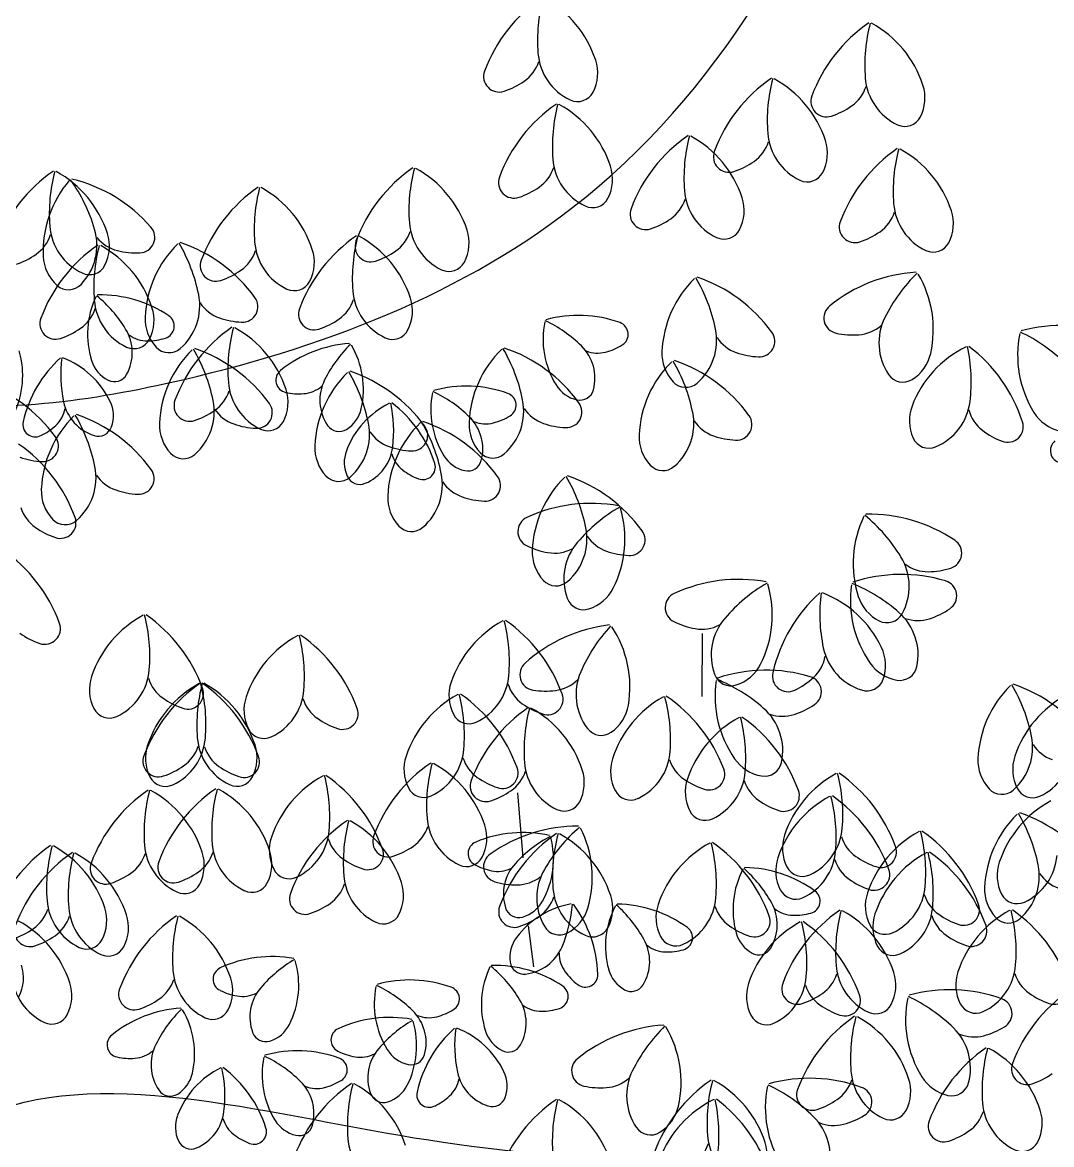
# Model space of a CAD drawing. Header units: millimetres. Extents: x 87938 to 265635, y 330093 to 434310.
# Drawn here: x 132928 to 133716, y 388448 to 389308 of the extents above; entities that cross this region are included whole.
import ezdxf

# ---------------------------------------------------------------- set-up
doc = ezdxf.new("R2010")
doc.units = ezdxf.units.MM

# ---------------------------------------------------------------- blocks, each defined once
blk = doc.blocks.new('A$C375B4AEE')
for p, q in [((4977.68, 7267.77), (4978, 7316.01)), ((4836.27, 7193.84), (4840.31, 7144.15)), ((4844.35, 7092.04), (4848.39, 7060.52))]:
    blk.add_line(p, q)
for centre, radius, start, end in [((4920.85, 7706.41), 117.21, 124.40991, 159.68568), ((4978.29, 7770.53), 126.82, 165.1974, 184.33018), ((4816.53, 7729.39), 83.66, 18.11828, 61.2661), ((5171.57, 7687.38), 117.21, 124.40991, 159.68568), ((5229.02, 7751.5), 126.82, 165.1974, 184.33018), ((5067.26, 7710.36), 83.66, 18.11828, 61.2661), ((4895.07, 7764.23), 43.37, 184.33018, 244.70865), ((4824.38, 7763.61), 29.57, 305.06743, 341.90734), ((4865.85, 7745.53), 31.77, 332.7028, 18.11842), ((4822.11, 7742.97), 11.93, 159.68544, 288.61526), ((5096.86, 7644.88), 117.21, 124.40991, 159.68568), ((5154.31, 7709), 126.82, 165.19739, 184.33018), ((4992.55, 7667.86), 83.66, 18.11828, 61.2661), ((5145.8, 7745.2), 43.37, 184.33018, 244.70865), ((4807.55, 7787.6), 58.87, 288.18029, 305.06755), ((5075.11, 7744.58), 29.57, 305.06743, 341.90734), ((5116.57, 7726.5), 31.77, 332.7028, 18.11842), ((4882.24, 7737.07), 13.32, 244.70851, 332.70271), ((5072.84, 7723.94), 11.93, 159.68544, 288.61526), ((4932.23, 7625.14), 117.21, 124.40991, 159.68568), ((4989.67, 7689.26), 126.82, 165.19739, 184.33018), ((4827.91, 7648.11), 83.66, 18.11828, 61.2661), ((5058.27, 7768.57), 58.87, 288.18029, 305.06755), ((5132.97, 7718.04), 13.32, 244.70849, 332.70271), ((5071.09, 7702.7), 43.37, 184.33018, 244.70865), ((5033.04, 7600.95), 117.21, 124.40991, 159.68568), ((5090.48, 7665.07), 126.82, 165.19739, 184.33018), ((4928.72, 7623.93), 83.66, 18.11828, 61.2661), ((5000.4, 7702.08), 29.57, 305.06743, 341.90734), ((5041.86, 7683.99), 31.77, 332.7028, 18.11842), ((4998.13, 7681.43), 11.93, 159.68544, 288.61526), ((5193.36, 7590.99), 117.21, 124.40991, 159.68568), ((5250.8, 7655.11), 126.82, 165.1974, 184.33018), ((5089.04, 7613.97), 83.66, 18.11828, 61.26609), ((4822.32, 7576.23), 117.21, 124.40993, 159.68564), ((4879.76, 7640.35), 126.82, 165.1974, 184.33018), ((4718, 7599.21), 83.66, 18.11828, 61.26609), ((4835.76, 7682.33), 29.57, 305.06743, 341.90734), ((4906.46, 7682.96), 43.37, 184.33018, 244.70865), ((4877.23, 7664.25), 31.77, 332.7028, 18.11842), ((4983.56, 7726.06), 58.87, 288.1803, 305.06754), ((4546.8, 7573.74), 117.21, 124.40993, 159.68564), ((4604.24, 7637.86), 126.82, 165.19739, 184.33018), ((4442.48, 7596.72), 83.66, 18.11828, 61.26609), ((4390.54, 7590.03), 126.82, 16.4517, 35.58445), ((4466.99, 7550.46), 117.21, 41.09621, 76.37193), ((4833.49, 7661.69), 11.93, 159.68544, 288.61526), ((5058.26, 7675.53), 13.32, 244.70849, 332.70271), ((4556.37, 7608.95), 83.66, 139.51571, 182.66358), ((4703.76, 7561.47), 117.21, 124.40993, 159.68564), ((4761.2, 7625.59), 126.82, 165.1974, 184.33018), ((4599.44, 7584.44), 83.66, 18.11828, 61.26609), ((4818.93, 7706.32), 58.87, 288.18029, 305.06755), ((5007.26, 7658.77), 43.37, 184.33018, 244.70865), ((4893.62, 7655.79), 13.32, 244.70851, 332.70271), ((4936.57, 7658.15), 29.57, 305.06742, 341.90734), ((4978.03, 7640.06), 31.77, 332.7028, 18.11842), ((4934.3, 7637.5), 11.93, 159.68544, 288.61526), ((5096.9, 7648.19), 29.57, 305.06743, 341.90733), ((5167.59, 7648.81), 43.37, 184.33018, 244.70865), ((5138.36, 7630.1), 31.77, 332.7028, 18.11842), ((4796.55, 7634.05), 43.37, 184.33018, 244.70865), ((4919.74, 7682.13), 58.87, 288.1803, 305.06754), ((5094.62, 7627.54), 11.93, 159.68544, 288.61526), ((4450.33, 7630.94), 29.57, 305.06741, 341.90735), ((4521.03, 7631.56), 43.37, 184.33018, 244.70863), ((4470.57, 7613.66), 43.37, 316.07318, 16.45177), ((4491.8, 7612.85), 31.77, 332.70281, 18.11841), ((4546.34, 7619.67), 11.93, 272.16668, 41.09577), ((4778.97, 7524.12), 117.21, 124.40993, 159.68568), ((4836.41, 7588.24), 126.82, 165.1974, 184.33018), ((4725.86, 7633.43), 29.57, 305.06741, 341.90733), ((4767.32, 7615.34), 31.77, 332.7028, 18.11842), ((4994.43, 7631.6), 13.32, 244.70851, 332.70271), ((5080.06, 7672.17), 58.87, 288.18029, 305.06755), ((4580.89, 7517), 117.21, 124.40993, 159.68568), ((4638.33, 7581.12), 126.82, 165.1974, 184.33018), ((4536.88, 7638.16), 29.57, 218.87448, 255.71437), ((4476.58, 7539.98), 83.66, 18.11828, 61.26609), ((4634.4, 7555.01), 83.66, 134.4245, 177.57227), ((4467.54, 7550.87), 126.82, 11.36046, 30.49319), ((4540.18, 7504.68), 117.21, 36.00495, 71.28066), ((4677.99, 7619.29), 43.37, 184.33018, 244.70861), ((4723.58, 7612.78), 11.93, 159.68544, 288.61526), ((4674.66, 7547.1), 83.66, 18.11828, 61.26609), ((5154.75, 7621.64), 13.32, 244.70849, 332.70271), ((4433.5, 7654.92), 58.87, 288.18028, 305.06753), ((4504.54, 7606.54), 31.77, 182.66365, 228.07889), ((4544.12, 7666.56), 58.87, 255.71431, 272.60155), ((4607.3, 7618.66), 29.57, 305.06741, 341.90733), ((4648.76, 7600.58), 31.77, 332.7028, 18.11842), ((4709.02, 7657.41), 58.87, 288.1803, 305.06755), ((4508.19, 7604.39), 13.32, 244.70857, 332.70275), ((4605.02, 7598.02), 11.93, 159.68548, 288.61535), ((4783.71, 7606.88), 13.32, 244.70853, 332.70271), ((4590.46, 7642.65), 58.87, 288.18028, 305.06755), ((5030.39, 7528.44), 83.66, 134.4245, 177.57227), ((4863.53, 7524.3), 126.82, 11.36046, 30.49325), ((4936.18, 7478.1), 117.21, 36.00493, 71.28068), ((5148.96, 7475.97), 117.21, 93.6396, 128.91534), ((5231.12, 7501.67), 126.82, 134.42703, 153.55984), ((5071.08, 7549.08), 83.66, 347.34796, 30.49579), ((4492.21, 7592.82), 13.32, 228.07898, 316.07326), ((4665.16, 7592.12), 13.32, 244.70864, 332.70271), ((4753.2, 7581.94), 43.37, 184.33018, 244.70861), ((4573.61, 7545.41), 66.93, 154.47325, 197.62105), ((4555.12, 7574.82), 43.37, 184.33018, 244.70858), ((4449.35, 7496.54), 101.45, 31.40918, 50.54199), ((4516.61, 7481.75), 93.77, 56.05367, 91.32941), ((4549.36, 7567.31), 43.37, 310.98196, 11.36054), ((4617.58, 7585.83), 29.57, 213.78352, 250.62302), ((4625.36, 7566.57), 11.93, 267.07531, 36.0051), ((4682.51, 7581.32), 29.57, 305.0675, 341.90719), ((4723.97, 7563.23), 31.77, 332.70293, 18.11829), ((4484.43, 7574.2), 29.57, 305.0675, 341.9072), ((4525.89, 7556.12), 31.77, 332.70294, 18.11827), ((4680.23, 7560.67), 11.93, 159.68581, 288.61526), ((5082.82, 7557.89), 11.93, 128.91536, 257.84494), ((4482.15, 7553.56), 11.93, 159.68584, 288.61535), ((4582.56, 7557.21), 31.77, 177.5724, 222.98777), ((4563.65, 7551.62), 9.54, 287.12423, 56.05355), ((4627.31, 7613.47), 58.87, 250.6231, 267.51029), ((4665.67, 7605.3), 58.87, 288.1803, 305.0675), ((4922.62, 7541.73), 66.93, 168.57024, 211.718), ((4814, 7464.07), 101.45, 45.50615, 64.63894), ((4882.84, 7466.1), 93.77, 70.15065, 105.42638), ((4911.44, 7545.33), 9.54, 301.22104, 70.15062), ((5095.34, 7574.46), 29.57, 274.29719, 311.13686), ((5156.4, 7538.83), 43.37, 153.55985, 213.93831), ((5253.24, 7434.94), 117.21, 70.15065, 105.42638), ((4467.59, 7598.19), 58.87, 288.18028, 305.06749), ((4506.33, 7531.33), 34.69, 331.03072, 31.40913), ((4552.52, 7563.96), 23.65, 233.83212, 270.67181), ((4683.63, 7454.05), 117.21, 124.40993, 159.68568), ((4741.07, 7518.16), 126.82, 165.19736, 184.33018), ((4579.31, 7477.02), 83.66, 18.11828, 61.26607), ((4740.37, 7554.77), 13.32, 244.70864, 332.70271), ((4945.35, 7540.74), 43.37, 310.98192, 11.36055), ((5021.35, 7540), 11.93, 267.07551, 36.0051), ((5093.14, 7603.69), 58.87, 257.40998, 274.29719), ((5302.96, 7529.48), 83.66, 168.57025, 211.71802), ((5167.19, 7432.4), 126.82, 45.50615, 64.63893), ((4542.29, 7547.66), 13.32, 244.70872, 332.70275), ((4552.25, 7587.4), 47.1, 270.67182, 287.55903), ((4569.06, 7544.63), 13.32, 222.98795, 310.98187), ((4713.48, 7444.65), 93.77, 93.63961, 128.91535), ((4779.21, 7465.21), 101.45, 134.42704, 153.55983), ((4651.18, 7503.14), 66.93, 347.34795, 30.49577), ((4788.38, 7423.84), 117.21, 36.00493, 71.28068), ((4860.79, 7511.69), 34.69, 345.12769, 45.50619), ((4891.67, 7577.26), 47.1, 284.76879, 301.65598), ((5013.58, 7559.26), 29.57, 213.78352, 250.62302), ((5216.67, 7460.71), 83.66, 116.13137, 159.27912), ((5056.95, 7509.16), 126.82, 353.06727, 12.20006), ((5111.42, 7442.5), 117.21, 17.71178, 52.9875), ((4390.16, 7513.72), 66.93, 333.25103, 16.39876), ((4548.85, 7457.67), 93.77, 131.98151, 167.25725), ((4587.64, 7514.57), 101.45, 172.76896, 191.90173), ((4463.7, 7464.9), 66.93, 25.68991, 68.83766), ((4645.42, 7473.68), 83.66, 134.4245, 177.57227), ((4478.57, 7469.55), 126.82, 11.36046, 30.49325), ((4551.21, 7423.35), 117.21, 36.00495, 71.28068), ((4882.59, 7474.17), 83.66, 134.4245, 177.57227), ((4715.74, 7470.03), 126.82, 11.36046, 30.49325), ((4897.64, 7554.59), 23.65, 247.92913, 284.76878), ((4978.55, 7530.63), 31.77, 177.5724, 222.98777), ((5023.3, 7586.9), 58.87, 250.6231, 267.51029), ((5121.71, 7537.72), 31.77, 301.93256, 347.34798), ((4534.05, 7532.85), 25.42, 197.62111, 243.03648), ((4660.57, 7510.18), 9.54, 128.91546, 257.84491), ((5012.91, 7464.6), 83.66, 134.4245, 177.57227), ((4846.05, 7460.46), 126.82, 11.36046, 30.49325), ((4918.69, 7414.26), 117.21, 36.00493, 71.28068), ((4387.37, 7397.83), 117.21, 36.00495, 71.28068), ((4527.36, 7519.69), 10.66, 243.03649, 331.03065), ((4764.46, 7456.32), 83.66, 134.4245, 177.57227), ((4719.43, 7494.94), 34.69, 153.55981, 213.93836), ((4597.61, 7452.18), 126.82, 11.36046, 30.49325), ((4670.25, 7405.99), 117.21, 36.00493, 71.28068), ((4965.05, 7518.06), 13.32, 222.98795, 310.982), ((5131.47, 7522.06), 13.32, 213.93831, 301.93258), ((4587.17, 7511.24), 29.57, 305.0675, 341.90719), ((4657.86, 7511.86), 43.37, 184.33018, 244.70861), ((4628.63, 7493.16), 31.77, 332.70293, 18.11829), ((4668.83, 7546.82), 47.1, 257.40999, 274.29719), ((4670.59, 7523.44), 23.65, 274.29717, 311.13687), ((4836.69, 7487.46), 66.93, 168.57024, 211.718), ((4728.07, 7409.79), 101.45, 45.50615, 64.63894), ((4796.91, 7411.82), 93.77, 70.15065, 105.42638), ((4887.31, 7519.91), 25.42, 211.71796, 257.13344), ((4884.02, 7505.52), 10.66, 257.13345, 345.12753), ((4522.32, 7500.81), 34.69, 191.90168, 252.2802), ((4501.11, 7482.89), 25.42, 340.27443, 25.68996), ((4584.89, 7490.6), 11.93, 159.68584, 288.61535), ((4560.38, 7485.98), 43.37, 310.98196, 11.36054), ((4636.38, 7485.24), 11.93, 267.07531, 36.0051), ((4767.65, 7432.44), 66.93, 116.13136, 159.27917), ((4639.87, 7471.2), 101.45, 353.06726, 12.20006), ((4683.45, 7417.87), 93.77, 17.71176, 52.9875), ((4797.55, 7486.47), 43.37, 310.98192, 11.36055), ((4825.51, 7491.05), 9.54, 301.22103, 70.1506), ((4873.55, 7485.73), 11.93, 267.07551, 36.0051), ((5139.79, 7499.09), 43.37, 292.68879, 353.06731), ((4466.32, 7492.86), 23.65, 312.63914, 349.47869), ((4388.06, 7419), 126.82, 11.36046, 30.49325), ((4460.7, 7372.8), 117.21, 36.00495, 71.28068), ((4570.33, 7535.23), 58.87, 288.18028, 305.06749), ((4628.61, 7504.5), 29.57, 213.78352, 250.62302), ((4691.68, 7494.04), 25.42, 301.93255, 347.34792), ((4865.78, 7504.99), 29.57, 213.78352, 250.62302), ((4927.87, 7476.9), 43.37, 310.98192, 11.36055), ((5003.87, 7476.16), 11.93, 267.07551, 36.0051), ((5168.14, 7479.07), 31.77, 159.27916, 204.69456), ((5210.38, 7495.26), 29.57, 195.49029, 232.3299), ((5258.82, 7502.2), 31.77, 211.718, 257.13345), ((4466.7, 7476.25), 9.54, 167.2572, 296.18686), ((4450.44, 7510.11), 47.1, 295.75189, 312.63912), ((4554.91, 7423.13), 83.66, 134.4245, 177.57227), ((4593.58, 7475.88), 31.77, 177.5724, 222.98777), ((4638.33, 7532.15), 58.87, 250.6231, 267.51029), ((4645.02, 7484.7), 13.32, 244.70864, 332.70271), ((4699.49, 7481.52), 10.66, 213.9382, 301.93252), ((4679.42, 7468.62), 43.37, 310.98192, 11.36055), ((4820.29, 7417.88), 83.66, 134.4245, 177.57227), ((4755.42, 7467.88), 11.93, 267.07551, 36.0051), ((4653.43, 7413.74), 126.82, 11.36046, 30.49325), ((4726.07, 7367.54), 117.21, 36.00493, 71.28068), ((4830.75, 7476.37), 31.77, 177.5724, 222.98777), ((4774.86, 7457.41), 34.69, 345.12769, 45.50618), ((4811.71, 7500.31), 23.65, 247.92913, 284.76879), ((4805.74, 7522.98), 47.1, 284.76878, 301.65598), ((4875.5, 7532.64), 58.87, 250.6231, 267.51029), ((4996.09, 7495.42), 29.57, 213.78352, 250.62302), ((5211.71, 7474.53), 11.93, 248.78227, 17.71163), ((4472.54, 7459.72), 11.93, 267.07531, 36.0051), ((4515, 7477.91), 10.66, 252.28031, 340.27451), ((4747.65, 7487.14), 29.57, 213.78352, 250.62302), ((4961.07, 7466.79), 31.77, 177.5724, 222.98777), ((5005.82, 7523.06), 58.87, 250.6231, 267.51029), ((5151.38, 7471.37), 13.32, 204.69451, 292.68882), ((5228.29, 7518.45), 58.87, 232.3299, 249.21712), ((4387, 7364.98), 117.21, 19.92496, 55.20071), ((4712.62, 7458.52), 31.77, 177.5724, 222.98777), ((4706.15, 7463.14), 34.69, 292.68884, 353.06731), ((4757.37, 7514.79), 58.87, 250.6231, 267.51029), ((5253.94, 7456.2), 9.54, 128.91546, 257.84491), ((4474.49, 7506.63), 58.87, 250.6231, 267.51029), ((4580.09, 7463.3), 13.32, 222.98795, 310.98187), ((4728.83, 7447.13), 25.42, 159.27908, 204.6945), ((4762.62, 7460.08), 23.65, 195.49025, 232.32993), ((4801.37, 7465.63), 25.42, 211.71795, 257.13344), ((4817.26, 7463.79), 13.32, 222.98795, 310.982), ((4469.87, 7435.43), 43.37, 310.98196, 11.36054), ((4545.87, 7434.69), 11.93, 267.07531, 36.0051), ((4776.95, 7478.63), 47.1, 232.32994, 249.21712), ((4763.69, 7443.49), 9.54, 248.78208, 17.71163), ((4798.09, 7451.24), 10.66, 257.13347, 345.12753), ((4947.57, 7454.21), 13.32, 222.98795, 310.982), ((4538.1, 7453.95), 29.57, 213.78352, 250.62302), ((4699.12, 7445.94), 13.32, 222.98795, 310.982), ((4715.42, 7440.97), 10.66, 204.69443, 292.6888), ((4735.25, 7430.18), 43.37, 310.98192, 11.36055), ((4803.47, 7448.7), 29.57, 213.78352, 250.62302), ((4811.24, 7429.44), 11.93, 267.07551, 36.0051), ((4931.03, 7376.2), 83.66, 134.4245, 177.57227), ((4764.17, 7372.06), 126.82, 11.36046, 30.49325), ((4836.81, 7325.86), 117.21, 36.00493, 71.28068), ((4503.07, 7425.33), 31.77, 177.5724, 222.98777), ((4547.82, 7481.6), 58.87, 250.6231, 267.51029), ((4768.44, 7420.07), 31.77, 177.5724, 222.98777), ((4813.19, 7476.34), 58.87, 250.6231, 267.51029), ((4892.53, 7298.58), 117.21, 79.54264, 114.81837), ((4483.85, 7421.52), 29.57, 197.70353, 234.54308), ((4978.48, 7303.5), 126.82, 120.33008, 139.46286), ((4834.81, 7388.45), 83.66, 333.251, 16.3988), ((5177.01, 7369.78), 83.66, 154.47325, 197.62102), ((5021.68, 7308.69), 126.82, 31.40916, 50.54196), ((5105.76, 7290.2), 117.21, 56.05367, 91.32941), ((4500.85, 7445.39), 58.87, 234.54309, 251.43035), ((4489.58, 7412.75), 13.32, 222.98795, 310.98187), ((4485.98, 7400.86), 11.93, 250.99557, 19.92527), ((4754.95, 7407.49), 13.32, 222.98795, 310.982), ((4848.34, 7394.14), 11.93, 114.81841, 243.748), ((4845.99, 7388.5), 43.37, 310.98192, 11.36055), ((4914.21, 7407.02), 29.57, 213.78352, 250.62302), ((4921.98, 7387.76), 11.93, 267.07551, 36.0051), ((4375.06, 7283.78), 117.21, 19.92496, 55.20071), ((4869.5, 7436.04), 58.87, 243.31302, 260.20021), ((4864.52, 7407.17), 29.57, 260.20021, 297.03994), ((4915.06, 7357.73), 43.37, 139.46286, 199.84136), ((5164.55, 7377.54), 11.93, 287.12409, 56.05361), ((4879.18, 7378.4), 31.77, 177.5724, 222.98777), ((4923.93, 7434.66), 58.87, 250.6231, 267.51029), ((5092.9, 7352.18), 43.37, 331.03072, 31.40921), ((5150.65, 7392.97), 29.57, 233.83211, 270.67183), ((5150.3, 7422.27), 58.87, 270.67183, 287.55903), ((4865.69, 7365.82), 13.32, 222.98795, 310.982), ((5005.42, 7240.29), 117.21, 79.54264, 114.81837), ((5091.37, 7245.21), 126.82, 120.33008, 139.46286), ((5044.45, 7237.02), 126.82, 48.53354, 67.66636), ((5130.24, 7244.1), 117.21, 73.17809, 108.45381), ((5160.71, 7344.88), 11.93, 304.2488, 73.17804), ((4881.15, 7365.1), 31.77, 287.83559, 333.25095), ((4961.23, 7335.85), 11.93, 114.81842, 243.74799), ((4947.7, 7330.17), 83.66, 333.251, 16.3988), ((5146.06, 7260.1), 117.21, 131.9815, 167.25723), ((5194.55, 7331.23), 126.82, 172.76895, 191.90173), ((5039.62, 7269.13), 83.66, 25.68988, 68.83765), ((5174.9, 7341.13), 83.66, 171.59762, 214.74545), ((4886.8, 7347.54), 13.32, 199.84119, 287.83554), ((5127.55, 7354.07), 31.77, 197.62107, 243.03649), ((4589.11, 7256.4), 83.66, 118.34458, 161.49233), ((4427.63, 7298.63), 126.82, 355.28049, 14.4133), ((4484.64, 7234.13), 117.21, 19.92496, 55.20071), ((5119.19, 7337.63), 13.32, 243.03653, 331.03075), ((5099.71, 7299.55), 43.37, 348.15504, 48.53349), ((5133.93, 7383.43), 58.87, 287.7962, 304.68349), ((4474.05, 7319.66), 11.93, 250.99557, 19.92527), ((4864.61, 7252.03), 83.66, 118.34458, 161.49232), ((4703.13, 7294.27), 126.82, 355.28049, 14.4133), ((4760.14, 7229.76), 117.21, 19.92497, 55.2007), ((4920.26, 7206.14), 117.21, 96.66705, 131.94275), ((5000.95, 7236.15), 126.82, 137.45448, 156.58727), ((4838.63, 7275.04), 83.66, 350.37544, 33.52323), ((4982.39, 7377.75), 58.87, 243.31302, 260.20021), ((4977.41, 7348.88), 29.57, 260.20021, 297.03994), ((5027.95, 7299.45), 43.37, 139.46287, 199.84136), ((5142.88, 7355.53), 29.57, 250.95655, 287.79628), ((4488.91, 7364.19), 58.87, 234.54309, 251.43035), ((4707.56, 7240.83), 83.66, 118.34458, 161.49233), ((4546.09, 7283.07), 126.82, 355.28049, 14.4133), ((4603.09, 7218.56), 117.21, 19.92497, 55.20071), ((5112.89, 7314.02), 43.37, 191.90174, 252.28022), ((5086.38, 7291.63), 31.77, 340.2745, 25.68986), ((5042.9, 7304.09), 29.57, 312.6391, 349.47878), ((4510.8, 7291.77), 43.37, 294.90199, 355.28059), ((4849.89, 7284.45), 11.93, 131.94253, 260.87217), ((4924.37, 7269.31), 43.37, 156.58734, 216.96578), ((5026.56, 7170.67), 117.21, 73.17809, 108.45381), ((4994.03, 7306.81), 31.77, 287.83559, 333.25095), ((5043.36, 7283.33), 11.93, 167.2572, 296.1869), ((5132.27, 7311.56), 31.77, 214.7455, 260.16082), ((5129.11, 7293.38), 13.32, 260.16095, 348.15512), ((4539.9, 7272.87), 31.77, 161.49231, 206.90783), ((4659.84, 7181.56), 117.21, 124.40992, 159.68568), ((4632.1, 7203.99), 83.66, 118.34458, 161.49233), ((4581.49, 7290.67), 29.57, 197.70353, 234.54308), ((4717.29, 7245.68), 126.82, 165.19736, 184.33018), ((4470.62, 7246.23), 126.82, 355.28049, 14.4133), ((4527.63, 7181.72), 117.21, 19.92496, 55.20071), ((4555.53, 7204.54), 83.66, 18.11828, 61.26607), ((4815.4, 7268.5), 31.77, 161.49231, 206.90783), ((4786.3, 7287.41), 43.37, 294.90204, 355.28058), ((4856.99, 7286.31), 29.57, 197.70353, 234.54301), ((4861.51, 7301.67), 29.57, 277.32454, 314.16444), ((4999.69, 7289.25), 13.32, 199.84119, 287.83554), ((5071.22, 7267.71), 83.66, 171.59762, 214.74545), ((4940.77, 7163.59), 126.82, 48.53354, 67.66636), ((5023.05, 7325.65), 58.87, 295.75189, 312.63907), ((5057.03, 7271.46), 11.93, 304.2488, 73.17804), ((5103.75, 7285.4), 13.32, 252.2802, 340.27458), ((5105.64, 7212.32), 126.82, 11.36043, 30.49322), ((5178.28, 7166.12), 117.21, 36.00495, 71.28067), ((4583.62, 7270.01), 11.93, 250.99557, 19.92527), ((4629.25, 7276.2), 43.37, 294.90199, 355.28059), ((4830.13, 7195.53), 83.66, 118.34458, 161.49232), ((4668.65, 7237.77), 126.82, 355.28049, 14.4133), ((4725.66, 7173.26), 117.21, 19.92497, 55.2007), ((4857.77, 7330.73), 58.87, 260.43744, 277.3246), ((4859.12, 7265.65), 11.93, 250.99557, 19.92534), ((5272.49, 7216.46), 83.66, 134.42454, 177.57232), ((5296.51, 7195.33), 83.66, 118.34453, 161.49243), ((4598.49, 7314.54), 58.87, 234.54309, 251.43035), ((4658.36, 7257.3), 31.77, 161.49231, 206.90783), ((4699.94, 7275.1), 29.57, 197.70353, 234.54301), ((4873.98, 7310.17), 58.87, 234.54309, 251.43035), ((4889.79, 7266.36), 31.77, 304.95989, 350.3755), ((4988.68, 7194.48), 83.66, 119.15879, 162.30656), ((4826.62, 7234.42), 126.82, 356.09472, 15.22753), ((4884.54, 7170.73), 117.21, 20.7392, 56.01496), ((5030.24, 7310.01), 58.87, 287.7962, 304.68349), ((4523.45, 7264.52), 13.32, 206.90802, 294.90201), ((4716.94, 7298.97), 58.87, 234.54309, 251.43035), ((4702.08, 7254.44), 11.93, 250.99557, 19.92534), ((4798.95, 7260.16), 13.32, 206.90794, 294.90217), ((4910.57, 7162.53), 117.21, 124.40993, 159.68568), ((4968.01, 7226.65), 126.82, 165.19736, 184.33018), ((4806.25, 7185.51), 83.66, 18.11828, 61.26607), ((5045.66, 7178), 83.66, 118.34453, 161.49243), ((4884.18, 7220.24), 126.82, 355.28042, 14.4133), ((4941.19, 7155.73), 117.21, 19.92504, 55.2007), ((4996.03, 7226.12), 43.37, 348.15504, 48.53349), ((5039.2, 7282.11), 29.57, 250.95655, 287.79628), ((4641.9, 7248.95), 13.32, 206.90802, 294.90201), ((4900.36, 7251.24), 13.32, 216.96576, 304.95995), ((4553.79, 7239.37), 43.37, 294.90199, 355.28059), ((4634.07, 7239.38), 43.37, 184.33018, 244.70861), ((5187.45, 7228.76), 43.37, 310.98194, 11.36044), ((4582.89, 7220.46), 31.77, 161.49231, 206.90783), ((4563.38, 7238.76), 29.57, 305.0675, 341.9072), ((4624.48, 7238.26), 29.57, 197.70353, 234.54308), ((4604.84, 7220.67), 31.77, 332.70293, 18.11829), ((4751.82, 7230.91), 43.37, 294.90204, 355.28058), ((4909.88, 7228.74), 43.37, 295.71619, 356.09465), ((5255.68, 7247.28), 29.57, 213.78339, 250.62311), ((5218.2, 7230.7), 43.37, 294.90209, 355.28059), ((4561.11, 7218.11), 11.93, 159.68584, 288.61535), ((4626.61, 7217.6), 11.93, 250.99557, 19.92527), ((4835.86, 7120.02), 117.21, 124.40993, 159.68568), ((4780.92, 7212), 31.77, 161.49231, 206.90783), ((4893.3, 7184.14), 126.82, 165.19736, 184.33018), ((4731.55, 7143), 83.66, 18.11828, 61.26607), ((4822.51, 7229.8), 29.57, 197.70353, 234.54301), ((4884.8, 7220.35), 43.37, 184.33018, 244.70861), ((4939.25, 7210.25), 31.77, 162.30647, 207.722), ((4980.58, 7228.64), 29.57, 198.51779, 235.3575), ((5028.58, 7238.14), 31.77, 214.7455, 260.16082), ((5025.43, 7219.96), 13.32, 260.16095, 348.15512), ((5220.65, 7218.65), 31.77, 177.57225, 222.98775), ((5247.3, 7211.8), 31.77, 161.49233, 206.90783), ((4546.54, 7262.74), 58.87, 288.18028, 305.06749), ((4641.48, 7262.13), 58.87, 234.54309, 251.43035), ((4824.64, 7209.14), 11.93, 250.99557, 19.92534), ((4814.11, 7219.73), 29.57, 305.06752, 341.90719), ((4855.57, 7201.64), 31.77, 332.70293, 18.11828), ((4983, 7208.02), 11.93, 251.80965, 20.73951), ((4967.35, 7213.38), 43.37, 294.9021, 355.28059), ((5120.08, 7134.99), 83.66, 118.34453, 161.49243), ((4958.6, 7177.23), 126.82, 355.28042, 14.41331), ((5015.61, 7112.72), 117.21, 19.92504, 55.2007), ((4566.44, 7212.11), 13.32, 206.90802, 294.90201), ((4621.24, 7212.21), 13.32, 244.70864, 332.70271), ((4726.96, 7133.27), 83.66, 118.34458, 161.49233), ((4565.49, 7175.51), 126.82, 355.28049, 14.4133), ((4622.49, 7111), 117.21, 19.92497, 55.2007), ((4811.83, 7199.08), 11.93, 159.68581, 288.61526), ((4839.5, 7253.67), 58.87, 234.54309, 251.43035), ((4997.23, 7252.75), 58.87, 235.35739, 252.24454), ((4996.45, 7194.47), 31.77, 161.49233, 206.90783), ((5038.04, 7212.27), 29.57, 197.70322, 234.54326), ((4619.42, 7099.31), 117.21, 124.40991, 159.68568), ((4676.86, 7163.43), 126.82, 165.19739, 184.33018), ((4515.1, 7122.29), 83.66, 18.11828, 61.26609), ((4671.23, 7100.28), 117.21, 124.40992, 159.68568), ((4728.67, 7164.4), 126.82, 165.19736, 184.33018), ((4566.91, 7123.26), 83.66, 18.11828, 61.26607), ((4764.47, 7203.65), 13.32, 206.90794, 294.90217), ((4797.27, 7243.71), 58.87, 288.18029, 305.0675), ((4922.92, 7201.67), 13.32, 207.72233, 295.71622), ((5114.95, 7117.5), 83.66, 118.34456, 161.49233), ((5040.17, 7191.61), 11.93, 250.99547, 19.92455), ((4953.47, 7159.74), 126.82, 355.28049, 14.41327), ((5010.48, 7095.23), 117.21, 19.92496, 55.2007), ((5207.16, 7206.07), 13.32, 222.98764, 310.98187), ((5230.85, 7203.45), 13.32, 206.90799, 294.90206), ((4871.97, 7193.18), 13.32, 244.70866, 332.70271), ((5055.04, 7236.14), 58.87, 234.54318, 251.43035), ((5284.58, 7114.13), 83.66, 118.34453, 161.49243), ((4810.09, 7177.84), 43.37, 184.33018, 244.70861), ((4980, 7186.13), 13.32, 206.90798, 294.90209), ((5277.59, 7117.76), 83.66, 134.42454, 177.57232), ((5110.73, 7113.62), 126.82, 11.36043, 30.49322), ((5183.37, 7067.43), 117.21, 36.00495, 71.28067), ((4772.03, 7076.09), 117.21, 124.40993, 159.68568), ((4648.65, 7168.65), 43.37, 294.90199, 355.28059), ((4829.48, 7140.21), 126.82, 165.19736, 184.33018), ((4667.72, 7099.07), 83.66, 18.11828, 61.26607), ((4739.4, 7177.22), 29.57, 305.0675, 341.90719), ((4780.86, 7159.14), 31.77, 332.70293, 18.11829), ((4882.69, 7051.13), 117.21, 89.87296, 125.14869), ((4966.36, 7071.38), 126.82, 130.66039, 149.79315), ((4809.78, 7129.2), 83.66, 343.58128, 26.72913), ((5041.77, 7170.36), 43.37, 294.9021, 355.28059), ((4677.76, 7149.74), 31.77, 161.49231, 206.90783), ((4719.34, 7167.54), 29.57, 197.70353, 234.54301), ((4737.12, 7156.58), 11.93, 159.68581, 288.61526), ((4807.78, 7147.37), 9.54, 112.66831, 241.59791), ((4840.24, 7069.65), 93.77, 77.39259, 112.66833), ((4932.36, 7066.14), 117.21, 124.40993, 159.68568), ((4909.09, 7071), 101.45, 118.18001, 137.31281), ((4796.79, 7143.23), 66.93, 331.10095, 14.24877), ((4989.8, 7130.25), 126.82, 165.19736, 184.33018), ((4828.04, 7089.11), 83.66, 18.11828, 61.26607), ((5070.87, 7151.46), 31.77, 161.49233, 206.90783), ((5112.46, 7169.26), 29.57, 197.70322, 234.54324), ((5183.61, 7090.63), 83.66, 118.34453, 161.49243), ((5022.13, 7132.87), 126.82, 355.28042, 14.41331), ((5079.14, 7068.36), 117.21, 19.92496, 55.20075), ((4544.71, 7056.8), 117.21, 124.40991, 159.68568), ((4561.32, 7051.37), 117.21, 124.40993, 159.68568), ((4602.15, 7120.92), 126.82, 165.19739, 184.33018), ((4440.39, 7079.78), 83.66, 18.11828, 61.26609), ((4618.76, 7115.49), 126.82, 165.19736, 184.33018), ((4457, 7074.35), 83.66, 18.11828, 61.26607), ((4593.64, 7157.13), 43.37, 184.33018, 244.70863), ((4574.76, 7157.48), 29.57, 305.0675, 341.9072), ((4564.41, 7138.42), 31.77, 332.70281, 18.11841), ((4645.46, 7158.1), 43.37, 184.33018, 244.70861), ((4616.23, 7139.4), 31.77, 332.70293, 18.11829), ((4721.48, 7146.88), 11.93, 250.99557, 19.92534), ((4722.56, 7201.21), 58.87, 288.1803, 305.0675), ((5023.22, 7081.76), 83.66, 118.34458, 161.49233), ((4861.74, 7124), 126.82, 355.28042, 14.4133), ((4918.75, 7059.49), 117.21, 19.92497, 55.20075), ((5036.64, 7152.87), 43.37, 294.902, 355.28048), ((5189.37, 7074.48), 83.66, 118.34456, 161.49233), ((5114.59, 7148.6), 11.93, 250.99547, 19.92456), ((5027.89, 7116.72), 126.82, 355.28049, 14.41327), ((5084.9, 7052.22), 117.21, 19.92497, 55.2007), ((4520.68, 7135.86), 11.93, 159.68548, 288.61535), ((4522.95, 7156.51), 29.57, 305.06741, 341.90735), ((4572.49, 7136.84), 11.93, 159.68584, 288.61535), ((4736.34, 7191.41), 58.87, 234.54309, 251.43035), ((4797.26, 7150.68), 13.32, 244.70864, 332.70271), ((4825.95, 7180.23), 47.1, 241.16297, 258.0502), ((4822.07, 7137.21), 11.93, 125.14832, 254.07819), ((4860.02, 7116.27), 34.69, 137.31294, 197.69117), ((5065.74, 7133.97), 31.77, 161.49233, 206.90784), ((5107.33, 7151.77), 29.57, 197.70337, 234.54315), ((5129.46, 7193.13), 58.87, 234.54318, 251.43035), ((5235.37, 7130.6), 31.77, 161.49233, 206.90783), ((5206.27, 7149.5), 43.37, 294.90209, 355.28059), ((4506.12, 7180.49), 58.87, 288.18028, 305.06753), ((4557.93, 7181.46), 58.87, 288.18028, 305.06749), ((4661.31, 7141.39), 13.32, 206.90802, 294.90201), ((4746.26, 7133.91), 43.37, 184.33018, 244.70861), ((4821.1, 7157.3), 23.65, 258.0502, 294.88984), ((4894.24, 7113.36), 43.37, 149.79323, 210.17182), ((5068.18, 7104.34), 66.93, 152.32316, 195.47093), ((4942.17, 7060.17), 101.45, 29.25911, 48.39187), ((5008.83, 7042.86), 93.77, 53.90362, 89.17934), ((5054.42, 7143.11), 13.32, 206.90798, 294.90209), ((5109.46, 7131.11), 11.93, 250.99535, 19.92491), ((5192.55, 7130.06), 43.37, 310.98194, 11.36044), ((5260.77, 7148.58), 29.57, 213.78339, 250.62311), ((4580.81, 7129.96), 13.32, 244.70857, 332.70275), ((4632.62, 7130.94), 13.32, 244.70864, 332.70271), ((4675.57, 7133.29), 29.57, 305.0675, 341.90719), ((4717.03, 7115.21), 31.77, 332.70293, 18.11829), ((4835.38, 7182.23), 58.87, 253.64335, 270.53052), ((4835.65, 7152.93), 29.57, 270.53051, 307.37017), ((5124.33, 7175.64), 58.87, 234.54314, 251.43035), ((5105.3, 7126), 43.37, 294.902, 355.28059), ((4673.3, 7112.65), 11.93, 159.68581, 288.61526), ((4835.9, 7123.33), 29.57, 305.06752, 341.90719), ((4906.59, 7123.95), 43.37, 184.33018, 244.70861), ((4877.36, 7105.25), 31.77, 332.70293, 18.11828), ((4944.91, 7117.13), 43.37, 294.90201, 355.28059), ((5049.29, 7125.62), 13.32, 206.90769, 294.90205), ((5058.46, 7110.92), 9.54, 284.97407, 53.90324), ((5134.4, 7107.1), 31.77, 161.49233, 206.90784), ((5175.99, 7124.9), 29.57, 197.70322, 234.54325), ((5225.75, 7119.96), 31.77, 177.57225, 222.98775), ((5218.92, 7122.25), 13.32, 206.90799, 294.90206), ((4448.24, 7114), 29.57, 305.06741, 341.90735), ((4518.93, 7114.62), 43.37, 184.33018, 244.70863), ((4535.55, 7109.19), 43.37, 184.33018, 244.70858), ((4489.71, 7095.92), 31.77, 332.70281, 18.11841), ((4658.73, 7157.28), 58.87, 288.1803, 305.0675), ((4833.62, 7102.69), 11.93, 159.68581, 288.61526), ((4837.12, 7108.96), 10.66, 197.69111, 285.68531), ((4888.83, 7042.78), 66.93, 99.88431, 143.03216), ((4833.13, 7123.17), 25.42, 285.68553, 331.10096), ((4777, 7115.73), 101.45, 336.82022, 355.95304), ((4859.55, 7114.53), 31.77, 298.16589, 343.58138), ((4803.91, 7052.34), 93.77, 1.46471, 36.74046), ((4970.5, 7076.28), 66.93, 152.32316, 195.47093), ((4844.49, 7032.1), 101.45, 29.25911, 48.39187), ((4911.15, 7014.8), 93.77, 53.90362, 89.17934), ((4974.01, 7098.23), 31.77, 161.49233, 206.90783), ((5015.6, 7116.03), 29.57, 197.70322, 234.54326), ((5000.42, 7092.8), 34.69, 328.88065, 29.25914), ((5047.8, 7123.67), 23.65, 231.68207, 268.52184), ((5111.06, 7109.86), 43.37, 294.90201, 355.28048), ((5178.12, 7104.24), 11.93, 250.9955, 19.92456), ((4464.86, 7108.57), 29.57, 305.0675, 341.9072), ((4641.2, 7002.91), 117.21, 124.40991, 159.68568), ((4506.32, 7090.49), 31.77, 332.70294, 18.11827), ((4698.64, 7067.03), 126.82, 165.19739, 184.33018), ((4536.88, 7025.89), 83.66, 18.11828, 61.26609), ((4733.43, 7106.75), 13.32, 244.70864, 332.70271), ((4819.06, 7147.32), 58.87, 288.18029, 305.0675), ((5017.73, 7095.37), 11.93, 250.99547, 19.92455), ((5149.26, 7007.17), 117.21, 124.40995, 159.68568), ((5048.41, 7147.11), 47.1, 268.5218, 285.40897), ((5206.7, 7071.29), 126.82, 165.19733, 184.33018), ((5044.94, 7030.14), 83.66, 18.11828, 61.2661), ((5140.16, 7090.95), 31.77, 161.49233, 206.90784), ((5181.75, 7108.76), 29.57, 197.70337, 234.54317), ((5192.98, 7148.77), 58.87, 234.54318, 251.43035), ((5252.9, 7030.12), 83.66, 118.34456, 161.49233), ((5212.25, 7107.38), 13.32, 222.98764, 310.98187), ((5091.42, 7072.36), 126.82, 355.28049, 14.41327), ((5148.43, 7007.85), 117.21, 19.92497, 55.2007), ((4431.41, 7137.99), 58.87, 288.18028, 305.06753), ((4462.58, 7087.93), 11.93, 159.68584, 288.61535), ((4413.65, 7022.24), 83.66, 18.11828, 61.26607), ((4868.26, 7098.26), 13.32, 210.17136, 298.16605), ((4893.75, 7096.79), 13.32, 244.70866, 332.70271), ((4960.77, 7082.85), 9.54, 284.97407, 53.90324), ((5032.6, 7139.9), 58.87, 234.54318, 251.43035), ((5092.51, 7021.25), 83.66, 118.34456, 161.49233), ((4931.03, 7063.49), 126.82, 355.28049, 14.41327), ((4988.04, 6998.98), 117.21, 19.92496, 55.2007), ((5117.95, 7098.75), 13.32, 206.908, 294.90205), ((5183.88, 7088.1), 11.93, 250.99535, 19.92491), ((4448.02, 7132.56), 58.87, 288.18028, 305.06749), ((4506.1, 7087.46), 13.32, 244.70857, 332.70275), ((4855.66, 7067.74), 25.42, 143.03217, 188.44755), ((4902.73, 7064.73), 34.69, 328.88065, 29.25914), ((4957.56, 7089.88), 13.32, 206.90798, 294.90209), ((5028.18, 7093.27), 25.42, 195.47092, 240.8865), ((5198.75, 7132.63), 58.87, 234.54314, 251.43035), ((4522.71, 7082.03), 13.32, 244.70872, 332.70275), ((4838.37, 7089.46), 34.69, 276.44179, 336.82031), ((4891.73, 7070.71), 23.65, 179.24335, 216.08297), ((4950.12, 7095.61), 23.65, 231.68207, 268.52184), ((4950.72, 7119.04), 47.1, 268.5218, 285.40897), ((5020.99, 7080.38), 10.66, 240.8864, 328.8807), ((5123.71, 7082.61), 13.32, 206.90769, 294.90209), ((4425.88, 7051.99), 31.77, 332.70281, 18.11841), ((4647.81, 6974.61), 93.77, 79.54264, 114.81837), ((4716.57, 6978.54), 101.45, 120.33006, 139.46287), ((4601.64, 7046.51), 66.93, 333.25103, 16.39876), ((4818.39, 6967.9), 93.77, 56.05367, 91.32941), ((4841.06, 7065.57), 10.66, 188.44746, 276.44188), ((5123.49, 7064.98), 43.37, 184.33018, 244.70865), ((5174.59, 7065.5), 43.37, 294.90201, 355.28048), ((4492.2, 7057.08), 43.37, 184.33018, 244.70858), ((4615.43, 7060.73), 43.37, 184.33018, 244.70863), ((4612.46, 7051.06), 9.54, 114.81822, 243.74802), ((4875.4, 7031.57), 66.93, 154.47324, 197.62104), ((4751.13, 6982.7), 101.45, 31.40918, 50.54198), ((4910.67, 7084.52), 47.1, 216.0828, 232.97012), ((4888.11, 7054.5), 9.54, 232.53509, 1.46448), ((4930.49, 7065.2), 25.42, 195.47092, 240.8865), ((5014.2, 7056.63), 43.37, 294.90201, 355.28048), ((5052.8, 7064.36), 29.57, 305.06743, 341.90734), ((5094.26, 7046.28), 31.77, 332.7028, 18.11842), ((5203.69, 7046.59), 31.77, 161.49233, 206.90783), ((5245.28, 7064.39), 29.57, 197.70337, 234.54317), ((4462.97, 7038.38), 31.77, 332.70294, 18.11827), ((4544.74, 7060.11), 29.57, 305.06741, 341.90735), ((4586.2, 7042.03), 31.77, 332.70281, 18.11841), ((4665.83, 7021.93), 34.69, 139.46287, 199.84132), ((4793.28, 7032.3), 66.93, 168.57017, 211.71799), ((4684.66, 6954.63), 101.45, 45.50614, 64.63893), ((4753.5, 6956.66), 93.77, 70.15065, 105.42638), ((4782.1, 7035.89), 9.54, 301.22118, 70.15099), ((4865.43, 7037.78), 9.54, 287.12411, 56.05358), ((4923.31, 7052.31), 10.66, 240.8864, 328.8807), ((5043.3, 7037.72), 31.77, 161.49233, 206.90784), ((5050.52, 7043.72), 11.93, 159.68544, 288.61526), ((5084.89, 7055.52), 29.57, 197.70337, 234.54315), ((5247.41, 7043.73), 11.93, 250.99535, 19.92491), ((4542.46, 7039.47), 11.93, 159.68548, 288.61535), ((4527.9, 7084.1), 58.87, 288.18028, 305.06753), ((4629.39, 7084.58), 47.1, 243.313, 260.20022), ((4625.4, 7061.48), 23.65, 260.20023, 297.0399), ((5035.96, 7088.35), 58.87, 288.1803, 305.06755), ((5087.02, 7034.86), 11.93, 250.99535, 19.92493), ((5217.1, 7020.26), 83.66, 168.57019, 211.71798), ((5081.33, 6923.18), 126.82, 45.50611, 64.63896), ((5167.37, 6925.72), 117.21, 70.15065, 105.42637), ((5203.12, 7024.75), 11.93, 301.22092, 70.15068), ((5325.28, 6945.63), 117.21, 124.40991, 159.68568), ((5262.27, 7088.26), 58.87, 234.54314, 251.43035), ((4584.14, 6935.21), 93.77, 93.63959, 128.91534), ((4649.87, 6955.78), 101.45, 134.42708, 153.55987), ((4521.84, 6993.7), 66.93, 347.34796, 30.49576), ((4602.59, 7033.57), 13.32, 244.70857, 332.70275), ((4762.33, 7067.82), 47.1, 284.76879, 301.65603), ((4808.11, 7017.49), 34.69, 331.03074, 31.40913), ((4854.31, 7050.12), 23.65, 233.83216, 270.67183), ((4854.03, 7073.56), 47.1, 270.67182, 287.55904), ((5101.89, 7079.39), 58.87, 234.54314, 251.43035), ((5110.65, 7037.82), 13.32, 244.70849, 332.70271), ((5187.24, 7038.24), 13.32, 206.90767, 294.90209), ((4479.37, 7029.92), 13.32, 244.70872, 332.70275), ((4738.13, 6927.98), 93.77, 79.54264, 114.81837), ((4806.88, 6931.91), 101.45, 120.33006, 139.46287), ((4691.95, 6999.88), 66.93, 333.25103, 16.39876), ((4731.45, 7002.25), 34.69, 345.12755, 45.5061), ((4768.31, 7045.15), 23.65, 247.9292, 284.76879), ((5026.85, 7029.37), 13.32, 206.90768, 294.90205), ((5160.64, 6925.89), 117.21, 124.40991, 159.68568), ((5218.08, 6990.01), 126.82, 165.1974, 184.33018), ((5056.33, 6948.87), 83.66, 18.11828, 61.2661), ((4643.23, 7013.78), 10.66, 199.84128, 287.83559), ((4638.7, 7027.83), 25.42, 287.83554, 333.25095), ((4702.77, 7004.43), 9.54, 114.81833, 243.74791), ((4850.63, 6943.83), 93.77, 131.9815, 167.25725), ((4889.43, 7000.73), 101.45, 172.76895, 191.90173), ((4765.48, 6951.05), 66.93, 25.68991, 68.83766), ((4835.83, 7019), 25.42, 197.6211, 243.0365), ((4955.68, 6898.9), 117.21, 93.63963, 128.91533), ((5037.84, 6924.61), 126.82, 134.42706, 153.55984), ((4877.8, 6972.02), 83.66, 347.34801, 30.49574), ((5139.81, 6982.71), 43.37, 345.12777, 45.50616), ((5178.41, 7064.67), 58.87, 284.76883, 301.65603), ((4531.23, 7000.75), 9.54, 128.91516, 257.84503), ((5185.88, 7036.33), 29.57, 247.9291, 284.76879), ((4541.25, 7014.01), 23.65, 274.29717, 311.137), ((4590.09, 6985.5), 34.69, 153.55995, 213.93834), ((4667.57, 6902.39), 93.77, 70.15063, 105.42638), ((4719.7, 7037.95), 47.1, 243.313, 260.20022), ((4715.71, 7014.85), 23.65, 260.20023, 297.0399), ((4756.15, 6975.3), 34.69, 139.46287, 199.84132), ((4757.97, 7010.47), 25.42, 211.71814, 257.13338), ((4754.68, 6996.08), 10.66, 257.13354, 345.12756), ((4829.14, 7005.85), 10.66, 243.03639, 331.03068), ((5261.45, 6901.7), 117.21, 124.40991, 159.68568), ((5318.89, 6965.82), 126.82, 165.1974, 184.33018), ((5157.13, 6924.68), 83.66, 18.11828, 61.2661), ((4539.49, 7037.38), 47.1, 257.40997, 274.29721), ((4707.35, 6978.02), 66.93, 168.57017, 211.71799), ((4598.73, 6900.35), 101.45, 45.50612, 64.63893), ((4696.17, 6981.61), 9.54, 301.22118, 70.15099), ((4889.54, 6980.83), 11.93, 128.91529, 257.8448), ((5226.54, 6982.18), 11.93, 159.68545, 288.61526), ((4638.31, 6923.01), 66.93, 116.13133, 159.2791), ((4562.35, 6984.61), 25.42, 301.93259, 347.34791), ((4510.53, 6961.76), 101.45, 353.06731, 12.20006), ((4554.11, 6908.43), 93.77, 17.71176, 52.9875), ((4824.1, 6986.96), 34.69, 191.90169, 252.2802), ((4802.89, 6969.05), 25.42, 340.27443, 25.68995), ((4963.11, 6961.77), 43.37, 153.55973, 213.93819), ((5134.87, 6983.71), 43.37, 184.33018, 244.70865), ((5172.96, 6992.98), 31.77, 211.71802, 257.13344), ((5211.98, 7026.81), 58.87, 288.1803, 305.06754), ((4775.21, 6874.49), 117.21, 124.40991, 159.68568), ((4645.52, 6947.98), 34.69, 345.12755, 45.5061), ((4682.37, 6990.87), 23.65, 247.92911, 284.76879), ((4676.4, 7013.54), 47.1, 284.76879, 301.65603), ((4832.65, 6938.61), 126.82, 165.19739, 184.33018), ((4670.89, 6897.47), 83.66, 18.11828, 61.26609), ((4729.02, 6981.2), 25.42, 287.83554, 333.25095), ((4768.11, 6979.02), 23.65, 312.63916, 349.4787), ((4899.86, 7026.62), 58.87, 257.41002, 274.29717), ((4902.06, 6997.4), 29.57, 274.29725, 311.1369), ((5050.73, 6876.98), 117.21, 124.40991, 159.68568), ((5108.18, 6941.1), 126.82, 165.1974, 184.33018), ((4946.42, 6899.96), 83.66, 18.11828, 61.26609), ((5109.68, 6952.42), 83.66, 168.57019, 211.71798), ((4973.91, 6855.33), 126.82, 45.50611, 64.63896), ((5059.96, 6857.88), 117.21, 70.15065, 105.42637), ((5064.18, 6983.09), 29.57, 305.06743, 341.90734), ((5095.71, 6956.91), 11.93, 301.22092, 70.15068), ((5105.64, 6965), 31.77, 332.7028, 18.11842), ((5168.85, 6975), 13.32, 257.13344, 345.12771), ((4570.15, 6972.08), 10.66, 213.93862, 301.93261), ((4733.54, 6967.15), 10.66, 199.84128, 287.83559), ((4768.48, 6962.41), 9.54, 167.2572, 296.18675), ((4752.23, 6996.26), 47.1, 295.75189, 312.63911), ((4816.79, 6964.07), 10.66, 252.28026, 340.27451), ((4932.18, 6862.22), 117.21, 124.4099, 159.68568), ((4989.62, 6926.34), 126.82, 165.1974, 184.33018), ((4827.86, 6885.2), 83.66, 18.11828, 61.26609), ((5023.39, 6883.65), 83.66, 116.13134, 159.27912), ((4863.67, 6932.09), 126.82, 353.06731, 12.2001), ((4918.14, 6865.43), 117.21, 17.71177, 52.98753), ((5061.9, 6962.44), 11.93, 159.68544, 288.61526), ((5047.34, 7007.07), 58.87, 288.1803, 305.06755), ((4928.43, 6960.65), 31.77, 301.93249, 347.34799), ((5122.04, 6956.54), 13.32, 244.70849, 332.70271), ((5235.68, 6959.52), 43.37, 184.33018, 244.70865), ((5206.45, 6940.82), 31.77, 332.7028, 18.11842), ((4599.49, 6937.69), 25.42, 159.27908, 204.6945), ((4576.81, 6953.7), 34.69, 292.68887, 353.06732), ((4633.28, 6950.64), 23.65, 195.49006, 232.32997), ((4672.03, 6956.2), 25.42, 211.71809, 257.13338), ((5032.39, 6914.86), 43.37, 345.12777, 45.50616), ((5070.99, 6996.82), 58.87, 284.76883, 301.65603), ((5162.71, 6938.25), 11.93, 159.68544, 288.61526), ((5164.99, 6958.9), 29.57, 305.06743, 341.90734), ((4634.35, 6934.06), 9.54, 248.78225, 17.71163), ((4668.75, 6941.81), 10.66, 257.13332, 345.12751), ((4938.19, 6944.99), 13.32, 213.93831, 301.93265), ((5078.46, 6968.48), 29.57, 247.9291, 284.76879), ((5148.15, 6982.88), 58.87, 288.1803, 305.06754), ((4586.08, 6931.53), 10.66, 204.69483, 292.6889), ((4647.61, 6969.2), 47.1, 232.32992, 249.21715), ((4749.44, 6932.31), 43.37, 184.33018, 244.70863), ((4954.27, 6934.18), 29.57, 305.06741, 341.90733), ((5024.96, 6934.8), 43.37, 184.33018, 244.70865), ((4995.73, 6916.09), 31.77, 332.7028, 18.11842), ((5222.84, 6932.35), 13.32, 244.70851, 332.70271)]:
    blk.add_arc(centre, radius, start, end)
for points in [[(1232.81, 6474.33), (1582.2, 6519.85), (1916.39, 6489.5), (2083.49, 6580.54), (2250.59, 6792.97), (2706.32, 7020.57), (3025.32, 6944.7), (3420.28, 7005.4), (3830.43, 7172.3), (4012.72, 7460.6), (4453.26, 7490.95), (4559.59, 7506.12), (4878.6, 7642.68), (5106.46, 7991.67), (5136.84, 8128.23), (5152.03, 8416.52)], [(4240.58, 6701.93), (4422.87, 6944.7), (4757.07, 6929.53), (5091.27, 6884.01), (5319.13, 6777.8), (5501.42, 6459.16), (5471.04, 6049.47), (5410.27, 5837.05), (5334.32, 5548.75), (5197.6, 5336.32), (5212.79, 5199.76), (5136.84, 5472.88), (5015.31, 5715.66), (4878.6, 6049.47), (4924.17, 6383.29)]]:
    blk.add_spline(points, degree=3)

msp = doc.modelspace()

# ---------------------------------------------------------------- block references
msp.add_blockref('A$C375B4AEE', (128470.99, 381523.37))

doc.saveas('drawing.dxf')
